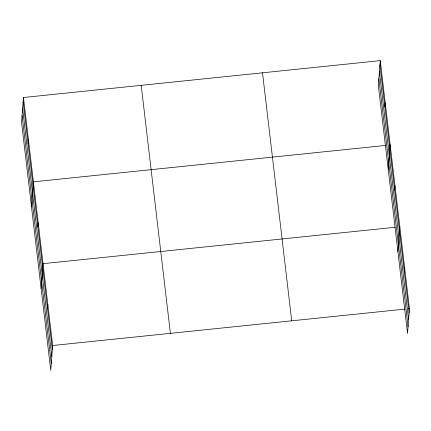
<?xml version="1.0" encoding="UTF-8"?>
<svg xmlns="http://www.w3.org/2000/svg" width="431" height="431" viewBox="0 0 431 431"><rect width="100%" height="100%" fill="white"/><g stroke="black" fill="none" stroke-linecap="round" stroke-linejoin="round"><path stroke-width="0.65" d="M23.463 97.503L21.55 122.356L50.75 370.364L52.663 345.511L23.463 97.503L380.25 60.636L409.45 308.644L407.537 333.497L378.337 85.489L380.25 60.636M28.101 143.884L28.424 139.666M31.479 206.681L33.392 181.828L385.519 145.441M37.885 226.97L38.208 222.746M41.117 288.522L43.025 263.67L395.157 227.282M47.523 308.812L47.846 304.588M384.888 107.017L385.212 102.799M388.266 169.814L390.179 144.956L388.848 145.096M394.672 190.103L394.995 185.88M397.899 251.656L399.812 226.803M404.305 271.945L404.634 267.721M52.663 345.511L404.795 309.124M408.119 308.779L409.45 308.644M379.926 64.855L409.127 312.868M379.399 71.665L408.599 319.673M378.86 78.679L408.06 326.687M262.511 72.801L291.712 320.809M141.201 85.338L170.401 333.346M23.139 101.727L52.34 349.735M22.611 108.531L51.817 356.539M22.073 115.546L51.273 363.554"/></g></svg>
